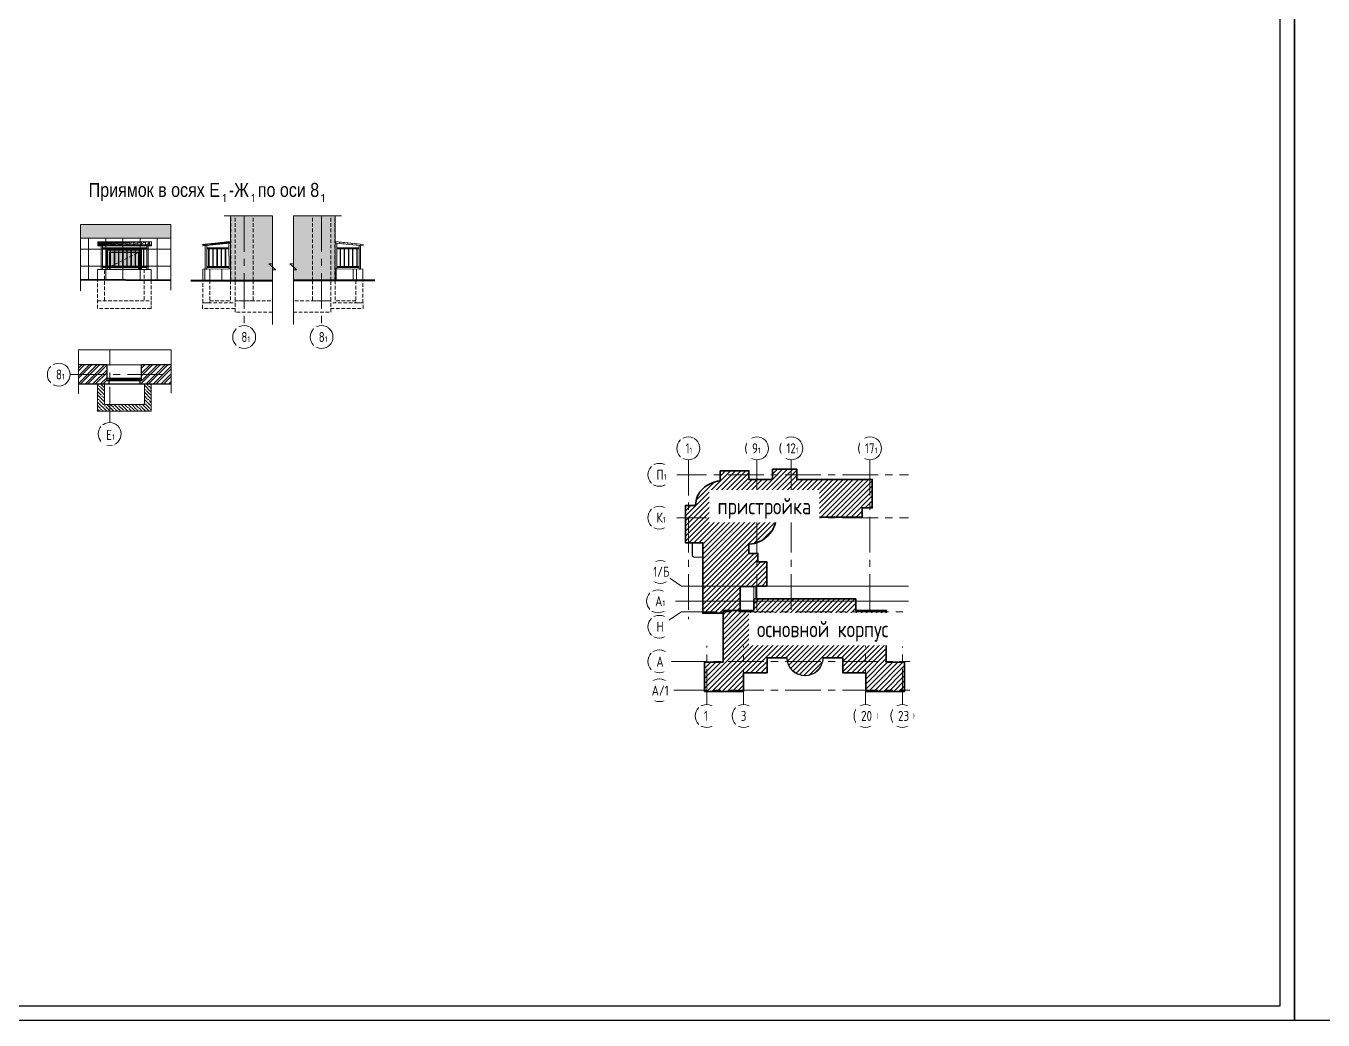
# Model space of a CAD drawing. Header units: millimetres. Extents: x -136099598 to 9192475, y 0 to 779331.
# Drawn here: x 66166 to 111536, y 242529 to 277325 of the extents above; entities that cross this region are included whole.
import ezdxf

# ---------------------------------------------------------------- set-up
doc = ezdxf.new("R2010")
doc.units = ezdxf.units.MM
doc.header["$MEASUREMENT"] = 0
doc.linetypes.add('01_base$0$DASHED2', pattern=[0.375, 0.25, -0.125])
doc.linetypes.add('CENTER', pattern=[2, 1.25, -0.25, 0.25, -0.25])
doc.layers.get('0').update_dxf_attribs({"color": 250, "lineweight": 9})
for name, color, linetype, lineweight, true_color in [('!_Окно_00_Штрих_Стекло', 7, 'Continuous', 0, 0x737373), ('RAL 7016', 7, 'Continuous', 0, 0x383e42), ('RAL 90 10', 7, 'Continuous', 0, 0xf1ece1)]:
    doc.layers.add(name, color=color, linetype=linetype, lineweight=lineweight, true_color=true_color)
for name, color, linetype, lineweight in [('!_Цоколь', 7, 'Continuous', 0), ('АР_МосжилНии_Стены', 202, 'Continuous', 30), ('АР_Навесной фасад', 5, 'Continuous', 5), ('АР_Окна', 4, 'Continuous', 0), ('АР_Оси', 193, 'Continuous', 9), ('АР_тонкая линия', 250, 'Continuous', 0), ('АР_Штриховка кирпич', 250, 'Continuous', 9), ('АР_Штриховка монолит', 250, 'Continuous', 9), ('Ограждение', 250, 'Continuous', 9), ('пунктир', 251, 'Continuous', 13), ('СПДС_+АР_Стены', 250, 'Continuous', 20)]:
    doc.layers.add(name, color=color, linetype=linetype, lineweight=lineweight)
for name, color, linetype in [('_RAMKA', 7, 'Continuous'), ('PDF _0', 7, 'Continuous'), ('АР_новое окно', 160, 'Continuous')]:
    doc.layers.add(name, color=color, linetype=linetype)
doc.styles.add('Arial', font='ARIALN.TTF')
doc.styles.add('PDF ISOCPEUR', font='isocpeur.ttf')
doc.styles.add('ГОСТ 2.304', font='isocpeur.ttf', dxfattribs={"width": 0.7})
pattern_1 = [(45, (0, 0), (-88.38834764831844, 88.38834764831844), [])]
pattern_2 = [(45, (6302.490957410133, 0), (-132.5825214724777, 132.5825214724777), []), (45, (6390.879304910133, 0), (-132.5825214724777, 132.5825214724777), [])]

# ---------------------------------------------------------------- blocks, each defined once
blk = doc.blocks.new('A$Cdfe5a1b4')
at = {"layer": 'RAL 7016', "ltscale": 100, "true_color": 0x000000, "transparency": 33554687}
h = blk.add_hatch(dxfattribs=at)
h.set_pattern_fill('ANSI32', color=18, scale=400, angle=45)
h.set_pattern_definition([(90, (8363977705.788671, 936048060.8227469), (-150, 0), []), (90, (8363977755.788671, 936048110.8227468), (-150, 0), [])])
h.paths.add_polyline_path([(-118.3840542095568, 960.0836389507749), (1762.629831267994, 960.049169541744), (1762.629831267994, 860.9484251750982), (-118.3840542095568, 860.9828945841291)])
at = {"ltscale": 150}
blk.add_line((-118.3840542095568, 960.1355539663346), (1762.629831267994, 959.9482513318653), dxfattribs=at)
blk.add_lwpolyline([(-118.3840542095568, 860.8829772915342), (1762.569256028206, 860.8829772915342), (1762.569256028206, 828.4502151925699), (-118.3840542095568, 828.4502151925699)], close=True, dxfattribs=at)
at = {"layer": 'Ограждение', "ltscale": 50}
for points in [[(1762.629831267994, 960.0991281880415), (1762.629831267994, 860.8984665288008), (-118.3840542095568, 860.8829772915342), (-118.3840542095568, 960.0836389507749)], [(50, 828.4502151969355), (0, 828.4502151969355), (0, 0), (50, 0)], [(1595.617523735404, 828.4502151925699), (1645.617523735396, 828.4502151925699), (1645.617523735396, -4.365574568510056e-09), (1595.617523735404, -4.365574568510056e-09)]]:
    blk.add_lwpolyline(points, close=True, dxfattribs=at)
at = {"layer": 'Ограждение'}
for points in [[(1595.617523735404, 720.9569883093474), (50, 720.9579441418173)], [(1595.617523735404, 756.9321599050936), (50.014892578125, 756.9855275024893)], [(165.2247277528238, 95.1212096531525), (165.2223236740554, 720.9577232787268)], [(181.2223236740554, 720.9578629920142), (181.2247277528238, 95.1212096531525), (181.2247277528238, 95.1212096531525)], [(311.2246146338422, 95.03784776328382), (311.2222105550737, 720.8743612696488)], [(327.2222105550737, 720.8745009829362), (327.2246146338422, 95.03784776328382), (327.2246146338422, 95.03784776328382)], [(457.2245947027004, 95.00326643727249), (457.222190623932, 720.8397799436375)], [(473.222190623932, 720.8399196569248), (473.2245947027004, 95.00326643727249), (473.2245947027004, 95.00326643727249)], [(603.2244810323518, 95.0634378406645), (603.2220769535834, 720.8999513470295)], [(619.2220769535834, 720.9000910603169), (619.2244810323518, 95.0634378406645), (619.2244810323518, 95.0634378406645)], [(749.2244611012101, 95.02885651465317), (749.2220570224416, 720.8653700210182)], [(765.2220570224416, 720.8655097343055), (765.2244611012101, 95.02885651465317), (765.2244611012101, 95.02885651465317)], [(895.2243476288514, 95.03748660931228), (895.221943550083, 720.8740001156773)], [(911.221943550083, 720.8741398289646), (911.2243476288514, 95.03748660931228), (911.2243476288514, 95.03748660931228)], [(1041.22432769771, 95.00290528330095), (1041.221923618941, 720.839418789666)], [(1057.221923618941, 720.8395585029533), (1057.22432769771, 95.00290528330095), (1057.22432769771, 95.00290528330095)], [(1187.224214126356, 95.03730603232646), (1187.221810047587, 720.8738195386915)], [(1203.221810047587, 720.8739592519788), (1203.224214126356, 95.03730603232646), (1203.224214126356, 95.03730603232646)], [(1333.224194195214, 95.00272470631512), (1333.221790116446, 720.8392382126801)], [(1349.221790116446, 720.8393779259675), (1349.224194195214, 95.00272470631512), (1349.224194195214, 95.00272470631512)], [(1479.224080524865, 95.06289610970714), (1479.221676446097, 720.8994096160721)], [(1495.221676446097, 720.8995493293595), (1495.224080524865, 95.06289610970714), (1495.224080524865, 95.06289610970714)], [(1595.617523735404, 70.21666826202794), (50, 69.96407551236915), (50, 94.96407551236915), (1595.617523735404, 95.16493944807875)]]:
    blk.add_lwpolyline(points, dxfattribs=at)
blk = doc.blocks.new('*U264')
at = {"layer": 'АР_новое окно', "lineweight": 20}
for p, q in [((-2.913225216616411e-12, 1209.884958230897), (-70.00000000000293, 1209.884958230897)), ((0, -1.70530256582424e-13), (-70, -1.70530256582424e-13))]:
    blk.add_line(p, q, dxfattribs=at)
at = {"layer": 'АР_новое окно'}
for p, q in [((-70.00000000000293, 1209.884958230897), (-70, -1.70530256582424e-13)), ((-70, -1.70530256582424e-13), (-70.00000000000293, 1209.884958230897)), ((-2.756905814749189e-12, 1139.884958230897), (-70.00000000000276, 1139.884958230911)), ((-35.00000000000276, 1139.884958230897), (-34.99999999981099, 69.99999999999991)), ((-2.913225216616411e-12, 1209.884958230897), (0, 0)), ((-1.56319401867222e-13, 70.00000000001455), (-70.00000000000017, 69.99999999999983))]:
    blk.add_line(p, q, dxfattribs=at)

msp = doc.modelspace()

# ---------------------------------------------------------------- hatches: boundary and pattern name
at = {"layer": '!_Окно_00_Штрих_Стекло'}
h = msp.add_hatch(color=256, dxfattribs=at)
h.dxf.hatch_style = 1
h.set_gradient(color1=(70, 92, 124), color2=(219, 225, 235), name='CURVED')
h.paths.add_polyline_path([(69108.90624330664, 269393.1918397464), (70108.07553575086, 269393.1861908462), (70108.07874417887, 268802.909989776), (69108.90624330664, 268802.9099897773)])
at = {"layer": '!_Цоколь', "lineweight": 0, "ltscale": 5, "true_color": 0x636466}
h = msp.add_hatch(dxfattribs=at)
h.set_pattern_fill('ANSI37', color=251, scale=4800, angle=44.99999999999999)
h.set_pattern_definition([(90, (110957.9442902067, 3111.546734471456), (-600, 1.13686837721616e-13), []), (180, (110957.9442902067, 3111.546734471456), (-1.70530256582424e-13, -600), [])])
h.paths.add_polyline_path([(68074.59535584878, 269898.4504440423), (71239.31533128634, 269898.8191724751), (71239.11817202499, 268422.0955564474), (68074.25716547878, 268452.7745656373)])
h = msp.add_hatch(dxfattribs=at)
h.set_pattern_fill('ANSI37', color=251, scale=4800, angle=44.99999999999999)
h.set_pattern_definition([(90, (111421.6816156895, 3043.040022536705), (-600, 1.13686837721616e-13), []), (180, (111421.6816156895, 3043.040022536705), (-1.70530256582424e-13, -600), [])])
h.paths.add_polyline_path([(73319.15665395069, 268817.336628785), (72350.76937990633, 268817.733152089), (72351.1320834675, 268417.0851522912), (73318.13673271803, 268417.2166267632)])
h = msp.add_hatch(dxfattribs=at)
h.set_pattern_fill('ANSI37', color=251, scale=4800, angle=44.99999999999999)
h.set_pattern_definition([(90, (119614.8176221203, 3043.040022536705), (-600, 1.13686837721616e-13), []), (180, (119614.8176221203, 3043.040022536705), (-1.70530256582424e-13, -600), [])])
h.paths.add_polyline_path([(76986.27958561658, 268802.8718884743), (77954.66685966094, 268803.2684117783), (77954.31542196029, 268417.0851522912), (76987.31077270975, 268417.2166267632)])
at = {"layer": 'RAL 7016', "ltscale": 100, "transparency": 33554687}
h = msp.add_hatch(color=256, dxfattribs=at)
h.dxf.hatch_style = 1
h.paths.add_polyline_path([(69003.99818417919, 269506.104245757), (70211.99292977923, 269506.104245757), (70211.99292946747, 268802.9099897774), (69003.99818417919, 268802.9099897787)])
h.paths.add_polyline_path([(69110.12238119269, 269392.20393569), (69108.90624299514, 268802.9099897773), (70108.07874386737, 268802.9099897774), (70109.29488206492, 269394.17249807)])
at = {"layer": 'RAL 7016', "ltscale": 100, "true_color": 0x000000, "transparency": 33554687}
h = msp.add_hatch(dxfattribs=at)
h.set_pattern_fill('ANSI32', color=18, scale=400, angle=45)
h.set_pattern_definition([(90, (8364037305.446959, 936316768.2208037), (-150, 0), []), (90, (8364037355.446959, 936316818.2208036), (-150, 0), [])])
h.paths.add_polyline_path([(73319.16791906246, 269778.0089299066), (72333.91279757768, 269677.4134608463), (72337.5256226974, 269627.8000375399), (73319.16791929808, 269727.880530523)])
h = msp.add_hatch(dxfattribs=at)
h.set_pattern_fill('ANSI32', color=18, scale=400, angle=45)
h.set_pattern_definition([(90, (8364045498.582965, 936316768.2208037), (-150, 0), []), (90, (8364045548.582965, 936316818.2208036), (-150, 0), [])])
h.paths.add_polyline_path([(76986.27958636533, 269778.0089299066), (77971.5347078501, 269677.4134608463), (77967.92188273038, 269627.8000375399), (76986.27958612973, 269727.880530523)])
at = {"layer": 'RAL 90 10', "ltscale": 100, "transparency": 33554687}
h = msp.add_hatch(color=256, dxfattribs=at)
h.dxf.hatch_style = 1
h.paths.add_polyline_path([(73319.16792001741, 270673.8263436669), (74785.12639838074, 270673.8263062623), (74785.12818111856, 268416.1847575116), (73319.16970275523, 268415.8785583763)])
h = msp.add_hatch(color=256, dxfattribs=at)
h.dxf.hatch_style = 1
h.paths.add_polyline_path([(75520.32027228552, 270673.8263436669), (76986.27875064885, 270673.8263062623), (76986.28053338667, 268412.3544639722), (75520.32205502334, 268412.0482648369)])
h = msp.add_hatch(color=256, dxfattribs=at)
h.dxf.hatch_style = 1
h.paths.add_polyline_path([(68074.57655887693, 270378.2984226937), (71239.11817202499, 270378.2984226937), (71239.1199547628, 269898.7879405036), (68074.57834161475, 269898.4817039637)])
at = {"layer": 'АР_Штриховка кирпич', "ltscale": 100}
h = msp.add_hatch(dxfattribs=at)
h.set_pattern_fill('ANSI32', color=256, scale=500)
h.set_pattern_definition(pattern_2)
h.paths.add_polyline_path([(67999.94233035087, 265465.16951853), (67999.94233035087, 264795.3656548058), (69003.99818417916, 264795.3656548058), (69003.99818417916, 265465.16951853)])
h = msp.add_hatch(dxfattribs=at)
h.set_pattern_fill('ANSI32', color=256, scale=500)
h.set_pattern_definition(pattern_2)
h.paths.add_polyline_path([(70213.88314241011, 265465.16951853), (70213.88314241011, 264795.365654806), (71251.52105307579, 264795.365654806), (71251.52105307579, 265465.16951853)])
at = {"layer": 'АР_Штриховка монолит', "ltscale": 100}
h = msp.add_hatch(dxfattribs=at)
h.set_pattern_fill('ANSI35', color=256, scale=700, angle=-90.00000000000001)
h.set_pattern_definition([(315, (-34338.65547777031, -51827.56150692457), (123.7436867076458, 123.7436867076458), []), (315, (-34338.65547777031, -51951.30519342457), (123.7436867076458, 123.7436867076458), [218.75, -43.75, 0, -43.75])])
h.paths.add_polyline_path([(68908.99818417922, 264076.967364316), (70308.88314241011, 264076.967364316), (70308.88314241011, 264795.3656548058), (70548.88314241011, 264795.3656548058), (70548.88314241011, 263836.967364316), (68668.99818417922, 263836.967364316), (68668.99818417922, 264795.3656548058), (68908.99818417922, 264795.3656548058)])
at = {"layer": 'СПДС_+АР_Стены', "linetype": '01_base$0$DASHED2', "lineweight": 5, "ltscale": 500}
h = msp.add_hatch(dxfattribs=at)
h.set_pattern_fill('ANSI31', color=256, scale=1000)
h.set_pattern_definition(pattern_1)
h.paths.add_polyline_path([(95686.9846609619, 261451.1400131822), (93126.3621845991, 261451.1400131835), (93126.38754858274, 261613.64332023), (92935.9846609619, 261613.64332023), (92935.9846609619, 260134.4383109509), (95410.5401568606, 260134.4383109511), (95410.5401568606, 260452.1928466471), (95686.9846609619, 260452.1928466471)])
h.paths.add_polyline_path([(95766.87192053383, 261451.1400131822), (95686.9846609619, 261451.1400131822), (95686.9846609619, 260452.1928466471), (95766.87192053383, 260452.1928466471)])
h.paths.add_polyline_path([(93126.41780188581, 261807.4717768562), (92935.9846609619, 261807.4717768562), (92935.9846609619, 261613.64332023), (93126.38754858274, 261613.64332023)])
h.paths.add_polyline_path([(92935.9846609619, 261807.4717768562), (92279.69354954746, 261807.4717768562), (92279.69354954746, 261613.64332023), (92935.9846609619, 261613.64332023)])
h.paths.add_polyline_path([(92935.9846609619, 261613.64332023), (92279.69354954746, 261613.64332023), (92279.69354954746, 261451.1400131834), (91735.98466096184, 261451.1400131835), (91735.98466096184, 260113.64332023), (92411.11966437317, 260113.64332023, 0.001641315571318148), (92411.60322679137, 260120.2256480124), (92411.60322679137, 260134.4383109509), (92935.9846609619, 260134.4383109509)])
h.paths.add_polyline_path([(91451.29833827395, 261755.6970761517), (90452.35117173824, 261755.6970761517), (90452.35117173824, 261613.64332023), (91451.29833827395, 261613.64332023)])
h.paths.add_polyline_path([(91735.98466096184, 261451.1400131835), (91451.29833827395, 261451.1400131835), (91451.29833827395, 261613.64332023), (90452.35117173824, 261613.64332023), (90452.35117173824, 261399.3879364297), (90438.13850879972, 261399.3879364297, 0.1503938414940788), (89854.26841782307, 261135.9173906652, 0.2153268967085769), (89590.43205958739, 260551.6814872173), (89590.43205958739, 260537.4688242789), (89335.98466096184, 260537.4688242789), (89335.98466096184, 260113.64332023), (91735.98466096184, 260113.64332023)])
h.paths.add_polyline_path([(89335.98466096184, 260537.4688242789), (89234.12291986536, 260537.4688242789), (89234.12291986542, 260113.64332023), (89335.98466096184, 260113.64332023)])
h.paths.add_polyline_path([(89335.98466096184, 260113.64332023), (89234.12291986542, 260113.64332023), (89234.12291986548, 259233.9645947749), (89335.98466096184, 259233.9645947749)])
h.paths.add_polyline_path([(92411.11966437317, 260113.64332023), (91735.98466096184, 260113.64332023), (91735.98466096184, 259239.9674153284, 0.117817166666608), (92130.39573987771, 259490.6713431808, 0.1751359531857973)])
h.paths.add_polyline_path([(91735.98466096184, 260113.64332023), (89335.98466096184, 260113.64332023), (89335.98466096184, 259233.9645947749), (89837.13360354648, 259233.9645947749), (89837.1344309324, 258733.4492084612), (89837.1340037316, 257718.4096732617), (91700.00763870194, 257718.4096732617), (91700.00763870194, 257719.8083967181), (91735.98466096184, 257719.8083967181), (91735.98466096184, 258863.9277632686), (91451.2860372779, 258863.9277632686), (91451.2860372779, 259186.7847508899), (91465.49870021641, 259186.7847508899, 0.06886823906922615), (91735.98466096184, 259239.9674153284)])
h.paths.add_polyline_path([(92085.79576698306, 258566.4770317696), (91769.04057297867, 258566.4770317696), (91769.04057297471, 258863.9277632686), (91735.98466096184, 258863.9277632686), (91735.98466096184, 257719.8083967181), (92085.79576698306, 257719.8083967181)])
h.paths.add_polyline_path([(91152.81958009751, 257706.6101894847), (91700.00763870194, 257706.6109239894), (91700.00763870194, 257718.4096732617), (89837.13360354648, 257718.4096732617), (89837.13360354648, 257188.64332023), (91152.8202665032, 257188.64332023)])
h.paths.add_polyline_path([(91152.8202665032, 257188.64332023), (89837.13360354648, 257188.64332023), (89837.13360354648, 256822.14332023), (90547.78530584922, 256822.14332023), (90547.78530584922, 256865.0179909013), (90586.15070682747, 256865.01801232), (90640.6120709125, 256865.0180718816), (91152.82069536817, 256865.0186320588)])
h.paths.add_polyline_path([(90547.78530584922, 256822.14332023), (89837.13360354648, 256822.14332023), (89837.13360354648, 256767.5599798367), (90547.78530584922, 256767.5599798383)])
h = msp.add_hatch(dxfattribs=at)
h.set_pattern_fill('ANSI31', color=256, scale=1000)
h.set_pattern_definition(pattern_1)
h.paths.add_polyline_path([(91265.5247842443, 254677.2833376658), (91267.01341794379, 255083.7059407231), (90547.7853059126, 255083.7059407231), (90547.78530584922, 255050.8733349067), (89978.99082175904, 255050.8733349067), (89978.99082175904, 254074.14332023), (91265.54807618709, 254074.14332023)])
h.paths.add_polyline_path([(89978.99082175904, 255050.8733349067), (89903.10082779563, 255050.8733349067), (89903.13854696357, 254074.14332023), (89978.99082175904, 254074.14332023)])
h.paths.add_polyline_path([(89957.66970654303, 254048.1433202322), (89952.99143963197, 254048.1433202322), (89952.99143963197, 254074.14332023), (89903.13854696357, 254074.14332023), (89903.14014982508, 254032.6375553444), (89978.99082175904, 254032.6375553444), (89978.99082175904, 254037.0242675774), (89957.66970654303, 254037.0242675774)])
h.paths.add_polyline_path([(89957.66970654303, 254074.14332023), (89952.99143963197, 254074.14332023), (89952.99143963197, 254048.1433202322), (89957.66970654303, 254048.1433202322)], flags=17)
h.paths.add_polyline_path([(89978.99082175904, 254048.1433202322), (89957.66970654303, 254048.1433202322), (89957.66970654303, 254037.0242675774), (89978.99082175904, 254037.0242675774)], flags=17)
h.paths.add_polyline_path([(89978.99082175904, 254074.14332023), (89957.66970654303, 254074.14332023), (89957.66970654303, 254048.1433202322), (89978.99082175904, 254048.1433202322)], flags=17)
h.paths.add_polyline_path([(91265.54807618709, 254074.14332023), (89978.99082175904, 254074.14332023), (89978.99082175904, 254048.1433202322), (89978.99082175904, 254037.0242675774), (89978.99082175904, 254032.6375553444), (91265.54967904859, 254032.6375553444)])
h.paths.add_polyline_path([(92089.85923467821, 255083.7059407231), (91268.99082175904, 255083.7059407231), (91268.99082175904, 254677.2833376658), (92089.85923467821, 254677.2833376658)])
h.paths.add_polyline_path([(96256.70745118815, 256822.14332023), (90547.7853092702, 256822.14332023), (90547.7853059126, 255083.7059407231), (92089.85923467821, 255083.7059407231), (92089.85923467821, 255204.1670566008), (94738.99808739661, 255204.1670566007), (94738.99808739661, 255083.7059407231), (96256.70745118815, 255083.7059407231)])
h.paths.add_polyline_path([(94041.74912448961, 255204.1670566008), (92790.82895308564, 255204.1670566008, 0.04864135063283623), (92805.20422741817, 255083.7059407231), (94027.29649878107, 255083.7059407231, 0.04860825537931782)])
h.paths.add_polyline_path([(94027.29649878107, 255083.7059407231), (92805.20422741817, 255083.7059407231, 0.3436054158297674), (93396.3406593863, 254592.9477063141, 0.3611755422181364)])
h.paths.add_polyline_path([(95530.49082175904, 255083.7059407231), (94738.99808739661, 255083.7059407231), (94738.99808739661, 254677.2833376658), (95530.49082175904, 254677.2833376658)])
h.paths.add_polyline_path([(96820.49082175901, 255050.8733349068), (96256.70745118815, 255050.8733349068), (96256.70745118815, 255083.7059407231), (95530.49082175904, 255083.7059407231), (95530.49082175904, 254677.2833376658), (95538.96797279309, 254677.2833376658), (95538.96797279309, 254074.14332023), (96820.49082175901, 254074.14332023)])
h.paths.add_polyline_path([(96820.49082175901, 254074.14332023), (95538.96797279309, 254074.14332023), (95538.96797279309, 254032.6375543831), (96820.49082175901, 254032.6375543831)])
h.paths.add_polyline_path([(96901.3908021148, 254074.14332023), (96820.49082175901, 254074.14332023), (96820.49082175901, 254032.6375543831), (96901.3908021148, 254032.6375543831)])
h.paths.add_polyline_path([(96901.3908021148, 255050.8733349068), (96820.49082175901, 255050.8733349068), (96820.49082175901, 254074.14332023), (96901.3908021148, 254074.14332023)])
h.paths.add_polyline_path([(96256.70745118815, 256865.0182399879), (95686.9846609619, 256865.0182399879), (95686.9846609619, 256822.14332023), (96256.70745118815, 256822.14332023)])
h.paths.add_polyline_path([(95686.9846609619, 256865.0182399879), (95190.7577307992, 256865.0182399879), (95190.75773079938, 257188.64332023), (92935.9846609619, 257188.64332023), (92935.9846609619, 256822.14332023), (95686.9846609619, 256822.14332023)])
h.paths.add_polyline_path([(95190.75773079944, 257267.5411582083), (92935.9846609619, 257267.5411582096), (92935.9846609619, 257188.64332023), (95190.75773079938, 257188.64332023)])
h.paths.add_polyline_path([(92935.9846609619, 257267.5411582096), (91735.98466096184, 257267.5411582102), (91735.98466096184, 257188.64332023), (92935.9846609619, 257188.64332023)])
h.paths.add_polyline_path([(92935.9846609619, 257188.64332023), (91735.98466096184, 257188.64332023), (91735.98466096184, 256822.14332023), (92935.9846609619, 256822.14332023)])
h.paths.add_polyline_path([(91735.98466096184, 257188.64332023), (91625.40971365175, 257188.64332023), (91625.40971365175, 256865.0182399873), (90547.78530935303, 256865.0179909013), (90547.7853092702, 256822.14332023), (91735.98466096184, 256822.14332023)])
h.paths.add_polyline_path([(91735.98466096184, 257267.5411582102), (91625.40971365164, 257267.5411582103), (91625.40971365175, 257267.5410648397), (91625.40971365175, 257188.64332023), (91735.98466096184, 257188.64332023)])

# ---------------------------------------------------------------- linework, layer by layer
at = {"color": 18, "ltscale": 150, "true_color": 0x000000}
for p, q in [((68064.74256391943, 269899.6596120023, 0.09141848008963138), (71239.11817202499, 269899.6596120023, 0.09141847124820246)), ((73319.1678586003, 268817.9120629695, 0.02316489267187039), (72350.0142896641, 268817.157138453, 0.07681630583060994)), ((76986.27964682749, 268817.9120629695, 0.02316489267187039), (77955.43321576368, 268817.157138453, 0.07681630583060994))]:
    msp.add_line(p, q, dxfattribs=at)
for points in [[(73104.34215092254, 270673.8263249646), (74785.12723386163, 270673.8263249646), (74785.12732885101, 266880.3040121063)], [(77201.10535450527, 270673.8263249646), (75520.32027156619, 270673.8263249646), (75520.32036655558, 266880.3040121063)], [(74785.12723386163, 268789.2957810287), (74907.95695880675, 268789.2957810287), (74662.30658053575, 269003.3580159179), (74785.12723386163, 269003.3580159179)], [(75520.32027156619, 268789.2957810287), (75643.14999651132, 268789.2957810287), (75397.49961824031, 269003.3580159179), (75520.32027156619, 269003.3580159179)]]:
    msp.add_lwpolyline(points, dxfattribs=at)
at = {"color": 18, "ltscale": 150, "true_color": 0x000000, "elevation": 0.09141847124820246}
for points in [[(68074.57655887693, 268048.6925073403), (68074.57655887693, 270378.2984226937), (71239.11817202499, 270378.2984226937), (71239.11817202499, 268073.0218528309)], [(71251.52105307579, 264475.106788449), (71251.52105307579, 265989.8839488057), (67999.94233035087, 265989.8839488057), (67999.94233035087, 264444.0479991985)]]:
    msp.add_lwpolyline(points, dxfattribs=at)
at = {"ltscale": 100, "elevation": 0.09141847124820246}
for points in [[(69003.99818417919, 268802.9099897787), (69003.99818417919, 269496.1042458686), (70211.99292977923, 269496.1042458686), (70211.99292977923, 268802.9099897788)], [(69023.99818417919, 268802.9099897787), (69023.99818417919, 269476.1042458686), (70191.99292977923, 269476.1042458686), (70191.99292977923, 268802.9099897788)], [(70122.91399584358, 268802.9099897788), (70123.07479173923, 269408.1839279429), (69093.902290867, 269408.1839279429), (69093.74149497139, 268802.9099897787)], [(70108.07874417887, 268802.9099897788), (70108.07874417887, 269393.1839306686), (69108.90624330664, 269393.1918397464), (69108.90624330664, 268802.9099897787)]]:
    msp.add_lwpolyline(points, dxfattribs=at)
at = {"ltscale": 150}
msp.add_lwpolyline([(68668.99818417922, 268802.9099897799), (70544.88044029454, 268802.9099897748), (70544.58061392554, 268428.822126429), (68668.99818417922, 268447.1715659429)], close=True, dxfattribs=at)
at = {"ltscale": 150, "elevation": -0.2832807044394608}
for points in [[(70548.88314241011, 264795.3656548058), (70548.88314241011, 263836.967364316), (68668.99818417922, 263836.967364316), (68668.99818417922, 264795.3656548058)], [(70308.88314241011, 264795.3656548058), (70308.88314241011, 264076.967364316), (68908.99818417922, 264076.967364316), (68908.99818417922, 264795.3656548058)]]:
    msp.add_lwpolyline(points, dxfattribs=at)
at = {"layer": '_RAMKA', "ltscale": 100}
for points in [[(110535.5115992427, 242529.0014999993), (110535.5115992427, 326529.0014999993), (-8264.488400757313, 326529.0014999993), (-8264.488400757313, 242529.0014999993)], [(229335.5115992427, 242529.0014999993), (229335.5115992427, 326529.0014999993), (110535.5115992427, 326529.0014999993), (110535.5115992427, 242529.0014999993)], [(110035.5115992427, 243029.0014999993), (110035.5115992427, 326029.0014999993), (-6264.488400757313, 326029.0014999993), (-6264.488400757313, 243029.0014999993)]]:
    msp.add_lwpolyline(points, close=True, dxfattribs=at)
at = {"layer": 'PDF _0', "lineweight": 0}
for p, q in [((73319.16791906246, 269778.0089299066, -2.026090029083605e-08), (72333.91279757768, 269677.4134608463, 0.0365025212245509)), ((73309.009921674, 269727.3385146594, 0.09141847124820246), (72337.29431137853, 269627.5279382529, 0.0365025212245509)), ((73319.16792001741, 268417.0564664151, 0.0324733254268017), (73319.16791929808, 269778.0091179677)), ((76986.27958541038, 268417.0564664151, 0.0324733254268017), (76986.27958612973, 269778.0091179677)), ((76986.27958636533, 269778.0089299066, -2.026090029083605e-08), (77971.5347078501, 269677.4134608463, 0.0365025212245509)), ((76996.43758375381, 269727.3385146594, 0.09141847124820246), (77968.15319404926, 269627.5279382529, 0.0365025212245509)), ((69003.99818417919, 268902.9099897759, 0.1718625261060949), (69585.61090776775, 268902.9099897759, 0.1718625261060949)), ((72350.01513064565, 268817.1571391082, 0.0768162592746846), (72350.31317820796, 268417.9358191213, 0.0307098544462476)), ((77955.43237478213, 268817.1571391082, 0.0768162592746846), (77955.13432721983, 268417.9358191213, 0.0307098544462476))]:
    msp.add_line(p, q, dxfattribs=at)
at = {"layer": 'АР_МосжилНии_Стены', "ltscale": 100}
for p, q in [((69003.99818417919, 264914.0833382616, 0.09141847124820246), (69003.99818417916, 265465.1695185299, 0.09141847124820246)), ((70213.88314241008, 264914.0833382617, 0.09141847124820246), (70213.88314241005, 265465.16951853, 0.09141847124820246)), ((69068.99818417916, 264914.0833382616, 0.09141847124820246), (69003.99818417919, 264914.0833382616, 0.09141847124820246)), ((69068.99818417916, 264914.0833382617, 0.09141847124820246), (69068.99818417919, 264795.1695185299, 0.09141847124820246)), ((70213.88314241005, 264914.0833382617, 0.09141847124820246), (70148.88314241008, 264914.0833382617, 0.09141847124820246)), ((70148.88314241005, 264914.0833382617, 0.09141847124820246), (70148.88314241008, 264795.1695185299, 0.09141847124820246))]:
    msp.add_line(p, q, dxfattribs=at)
at = {"layer": 'АР_МосжилНии_Стены', "ltscale": 100, "elevation": -0.2832807044394608}
for points in [[(69003.99818417916, 265465.16951853), (67999.94233035087, 265465.16951853)], [(71251.52105307579, 265465.16951853), (70213.88314241005, 265465.16951853)], [(67999.94233035087, 264795.3656548058), (69068.99818417916, 264795.3656548058)], [(70148.88314241008, 264795.3656548058), (71251.52105307579, 264795.3656548058)]]:
    msp.add_lwpolyline(points, dxfattribs=at)
at = {"layer": 'АР_Навесной фасад', "ltscale": 100}
for p, q in [((73319.16791929808, 268417.0564664149), (73319.16791929808, 270669.9960314252)), ((76986.27958612973, 268417.0564664149), (76986.27958612973, 270669.9960314252))]:
    msp.add_line(p, q, dxfattribs=at)
at = {"layer": 'АР_новое окно'}
msp.add_line((69068.99818417919, 264795.1695185299, 0.09141847124820246), (70148.88314241008, 264795.1695185299, 0.09141847124820246), dxfattribs=at)
at = {"layer": 'АР_Окна', "lineweight": 15, "ltscale": 100}
msp.add_line((70213.88314241005, 265465.16951853, 0.09141847124820246), (69003.99818417916, 265465.1695185299, 0.09141847124820246), dxfattribs=at)
at = {"layer": 'АР_Оси', "linetype": 'CENTER', "ltscale": 1000}
for p, q in [((73799.16801428795, 270673.8263249646), (73799.16801428795, 266834.6303934073)), ((76506.27968111861, 270673.8263249646, -0.09141847124820246), (76506.27968111861, 266834.6303934073, -0.09141847124820246))]:
    msp.add_line(p, q, dxfattribs=at)
at = {"layer": 'АР_Оси', "color": 6, "linetype": 'CENTER', "ltscale": 1000}
for p, q in [((69097.51305132857, 263444.8264641242, 0.09141847124820246), (69097.51305132857, 265989.8839488057, 0.09141847124820246)), ((67714.87618872529, 265121.9816570805, -0.2832807044394608), (71251.52105307579, 265121.9816570805, -0.2832807044394608))]:
    msp.add_line(p, q, dxfattribs=at)
at = {"layer": 'АР_Оси', "color": 5, "linetype": 'CENTER', "ltscale": 1000}
for p, q in [((89335.98466096184, 262138.9083121807), (89335.98466096184, 256565.6734558117)), ((91735.98466096184, 262138.9083121807), (91735.98466096184, 256565.6734558117)), ((92935.9846609619, 262138.9083121807), (92935.9846609619, 256565.6734558117)), ((95686.9846609619, 262138.9083121807), (95686.9846609619, 256565.6734558117)), ((88722.61526781454, 261613.64332023), (97040.45547328642, 261613.64332023)), ((88722.61526781454, 260113.64332023), (97040.45547328642, 260113.64332023)), ((89091.66120010975, 256822.14332023), (97082.33176480595, 256822.14332023)), ((89978.99082175904, 253573.2988296853), (89978.99082175904, 255623.5711917803)), ((91268.99082175904, 253573.2988296853), (91268.99082175904, 255623.5711917803)), ((95530.49082175904, 253573.2988296853), (95530.49082175904, 255623.5711917803)), ((96820.49082175901, 253573.2988296853), (96820.49082175901, 255608.3900458696)), ((88722.61526781449, 255083.7059407231), (97082.33176480595, 255083.7059407231)), ((88722.61526781449, 254074.14332023), (97082.33176480595, 254074.14332023))]:
    msp.add_line(p, q, dxfattribs=at)
at = {"layer": 'АР_Оси', "color": 5, "ltscale": 0.5}
for p, q in [((89091.66120010975, 257718.4096732617), (97040.45547328642, 257718.4096732617)), ((88674.31041139824, 257188.64332023), (97040.45547328642, 257188.64332023))]:
    msp.add_line(p, q, dxfattribs=at)
at = {"layer": 'АР_Оси', "ltscale": 0.5}
for centre in [(73799.16801428795, 266434.6303934073), (76506.27968111861, 266434.6303934073, -0.09141847124820246)]:
    msp.add_circle(centre, 400, dxfattribs=at)
at = {"layer": 'АР_Оси', "color": 6}
for centre in [(67314.87618872529, 265121.9816570805, -0.2832807044394608), (69097.51305132857, 263044.8264641244, 0.09141847124820246)]:
    msp.add_circle(centre, 400, dxfattribs=at)
at = {"layer": 'АР_Оси', "color": 5, "ltscale": 0.5}
for centre in [(89335.98466096184, 262538.9083121807), (91735.98466096184, 262538.9083121807), (92935.9846609619, 262538.9083121807), (95686.9846609619, 262538.9083121807), (88322.61526781454, 261613.64332023), (88322.61526781454, 260113.64332023), (88356.8709088348, 258213.2513095221), (88322.61526781449, 256295.0937867659), (88322.61526781449, 255083.7059407231), (88322.61526781449, 254074.14332023), (89978.99082175904, 253173.2988296853), (91268.99082175904, 253173.2988296853), (95530.49082175904, 253173.2988296853), (96820.49082175901, 253173.2988296853)]:
    msp.add_circle(centre, 400, dxfattribs=at)
at = {"layer": 'АР_тонкая линия', "color": 3, "lineweight": 40, "ltscale": 100}
for p, q in [((68074.57655887693, 268453.0490363568, 0.09141847124820246), (71239.11817202499, 268422.0955564474, 0.09141847124820246)), ((71936.30448038332, 268417.0564664149, 0.0631059453583257), (74785.12723386163, 268417.056466415)), ((78369.1430250445, 268417.0564664149, 0.0631059453583257), (75520.32027156619, 268417.056466415))]:
    msp.add_line(p, q, dxfattribs=at)
at = {"layer": 'АР_тонкая линия', "color": 4, "ltscale": 100}
for p, q in [((91625.40971365174, 257267.5410648397), (91625.40912427704, 257706.6107931683)), ((91700.00822807665, 257267.541173857), (91700.00763870194, 257706.6109021856))]:
    msp.add_line(p, q, dxfattribs=at)
at = {"layer": 'АР_тонкая линия', "color": 4, "lineweight": 35, "ltscale": 100}
msp.add_lwpolyline([(90452.35117173825, 261755.6970761516), (91451.29833827395, 261755.6970761517), (91451.29833827395, 261451.1400131834), (92279.69354954748, 261451.1400131834), (92279.69354954748, 261807.4717768563), (93126.41780188582, 261807.4717768563), (93126.36218459907, 261451.1400131834), (95766.87192053383, 261451.1400131822), (95766.87192053383, 260452.1928466471), (95410.54015686057, 260452.1928466471), (95410.54015686057, 260134.4383109511), (92411.60322679138, 260134.4383109509), (92411.60322679138, 260120.2256480124, -0.1768280985894461), (92130.3957398777, 259490.6713431808, -0.1882125360542776), (91465.49870021643, 259186.7847508899), (91451.28603727791, 259186.7847508899), (91451.28603727791, 258863.9277632686), (91769.04057297473, 258863.9277632686), (91769.04057297867, 258566.4770317696), (92085.7957669831, 258566.4770317696), (92085.79576698308, 257719.808396718), (91700.00763870194, 257719.808396718), (91700.00763870194, 257706.6109239894), (91152.81958009748, 257706.6101894847), (91152.82069536817, 256865.0186320588), (90640.61207091251, 256865.0180718816), (90586.15070682747, 256865.01801232), (90547.78530584923, 256865.0179909013), (90547.78530584923, 256767.5599798383), (89837.13360354645, 256767.5599798367), (89837.13360354645, 259233.9645947749), (89234.12291986546, 259233.9645947749), (89234.12291986537, 260537.4688242788), (89590.43205958739, 260537.4688242789), (89590.43205958739, 260551.6814872174, -0.2153268967085074), (89854.26841782303, 261135.9173906652, -0.1503938414941028), (90438.13850879973, 261399.3879364297), (90452.35117173825, 261399.3879364297), (90452.35117173825, 261755.6970761516)], format="xyb", dxfattribs=at)
at = {"layer": 'АР_тонкая линия', "color": 4, "ltscale": 100}
for points in [[(89470.44468679765, 258787.5587772125), (89470.44468683009, 259233.9645947749)], [(89837.1336035463, 258728.3732573837), (89531.35609381487, 258728.3727519127)]]:
    msp.add_lwpolyline(points, dxfattribs=at)
msp.add_lwpolyline([(89475.52063787956, 259233.9645948012), (89837.13360354645, 259233.9645947749), (89837.13443093242, 258733.4492084612), (89531.12446861816, 258733.4492084612, -0.4154291421885042), (89475.52063784725, 258789.2841895527), (89475.52063784722, 259233.9645948016)], format="xyb", dxfattribs=at)
at = {"layer": 'АР_тонкая линия', "color": 6, "lineweight": 35, "ltscale": 100}
for points in [[(89903.14015185687, 254032.5849420807), (89903.10082779561, 255050.8733349067), (90547.78530584923, 255050.8733349067), (90547.785309353, 256865.0179909013), (91625.40971365174, 256865.0182399873), (91625.40971365174, 257267.5411582103), (95190.75773079945, 257267.5411582083), (95190.75773079922, 256865.0182399879), (96256.70745118814, 256865.0182399879), (96256.70745118814, 255050.8733349067), (96901.3908021148, 255050.8733349067), (96901.3908021148, 254032.6375543831), (95538.96797279309, 254032.6375543831), (95538.96797279309, 254677.2833376657), (94738.9980873966, 254677.2833376657), (94738.9980873966, 255204.1670566007), (94041.7639316495, 255204.1670566007)], [(92790.82895311908, 255204.1670566007), (92089.85923467822, 255204.1670566008), (92089.85923467822, 254677.2833376657), (91265.52478424432, 254677.2833376657), (91265.5496790486, 254032.6375553444), (89903.14014982506, 254032.6375553444)]]:
    msp.add_lwpolyline(points, dxfattribs=at)
at = {"layer": 'АР_тонкая линия', "color": 6, "ltscale": 100}
msp.add_lwpolyline([(92780.15008295483, 255204.1670566007), (92790.82895311908, 255204.1670566007)], dxfattribs=at)
for points in [[(94041.7639316495, 255204.1670566007), (94052.19715440522, 255204.1670566007, -0.4168913024598309), (93396.01777953326, 254582.8009400889, -0.398423779311589), (92780.15008295483, 255204.1670566007)], [(94041.72618945918, 255203.1727293658, -0.4166399430882263), (93396.34065938629, 254592.947706314, -0.3989139880810573), (92790.82895308563, 255204.1670566007)], [(92790.82895308561, 255204.1670566008, 0.3987102561836494), (93395.90143970685, 254592.9614588321, 0.4172956924974539), (94041.76393164949, 255204.1670566007)], [(92790.82895311908, 255204.1670566007, 0.3987102561836486), (93395.90143974032, 254592.9614588321, 0.4172956925347032), (94041.76393164949, 255204.1670566007)]]:
    msp.add_lwpolyline(points, format="xyb", dxfattribs=at)
at = {"layer": 'АР_тонкая линия', "ltscale": 100}
for points in [[(89978.99082175904, 254074.14332023), (89952.99143963197, 254074.14332023), (89952.99143963197, 254048.1433202322), (89978.99082175904, 254048.1433202322)], [(89957.66970654303, 254037.0242675774), (89978.99082175904, 254037.0242675774), (89978.99082175904, 254074.14332023), (89957.66970654303, 254074.14332023)]]:
    msp.add_lwpolyline(points, close=True, dxfattribs=at)
at = {"layer": 'АР_тонкая линия', "color": 4, "ltscale": 100}
msp.add_arc((89531.35609939219, 258789.284189522), 60.91141259363997, 180, 270, dxfattribs=at)
at = {"layer": 'АР_тонкая линия', "color": 6, "ltscale": 100}
msp.add_arc((93416.05727885362, 255218.7895409809), 636.3079115618851, 181.3167845127753, 358.6832154872247, dxfattribs=at)
at = {"layer": 'Ограждение', "ltscale": 50}
for points, elevation in [([(72489.44785804758, 269645.7159657653), (72439.44785804758, 269645.7159657653), (72439.44785804758, 268817.2657505684), (72489.44785804758, 268817.2657505684)], 0.06909739705772053), ([(73267.78482486686, 269725.6371737708), (73317.78482486686, 269725.6371737708), (73319.16791981121, 268817.8718884848), (73269.16791981121, 268817.8718884848)], 0.02316489267187039), ([(77037.66268056093, 269725.6371737708), (76987.66268056093, 269725.6371737708), (76986.2795856166, 268817.8718884848), (77036.2795856166, 268817.8718884848)], 0.02316489267187039), ([(77815.99964738023, 269645.7159657653), (77865.99964738023, 269645.7159657653), (77865.99964738023, 268817.2657505684), (77815.99964738023, 268817.2657505684)], 0.06909739705772053)]:
    msp.add_lwpolyline(points, close=True, dxfattribs=dict(at, elevation=elevation))
at = {"layer": 'Ограждение', "elevation": 0.07586682732770025}
for points in [[(72489.44785804758, 269562.4369280651), (73268.81456610872, 269562.4902956625)], [(72489.44785804758, 269526.4617564693), (73268.82945868684, 269526.4627123018)], [(72553.6074016644, 269526.3702778943), (72553.60499758561, 268900.5336246747), (72553.60499758561, 268900.5336246747)], [(72569.60499758561, 268900.5336246747), (72569.6074016644, 269526.370138181)], [(72699.60738173325, 269526.4048592203), (72699.6049776545, 268900.5682060007), (72699.6049776545, 268900.5682060007)], [(72715.6049776545, 268900.5682060007), (72715.60738173325, 269526.404719507)], [(72845.60726806291, 269526.3446878169), (72845.60486398413, 268900.5080345973), (72845.60486398413, 268900.5080345973)], [(72861.60486398413, 268900.5080345973), (72861.60726806291, 269526.3445481036)], [(72991.60724813177, 269526.3792691429), (72991.60484405298, 268900.5426159233), (72991.60484405298, 268900.5426159233)], [(73007.60484405298, 268900.5426159233), (73007.60724813177, 269526.3791294296)], [(73137.60713501277, 269526.462631152), (73137.60473093402, 268900.6259778131), (73137.60473093402, 268900.6259778131)], [(73153.60473093402, 268900.6259778131), (73153.60713501277, 269526.4624914387)], [(77815.99964738023, 269526.4617564693), (77036.61804674097, 269526.4627123018)], [(77815.99964738023, 269562.4369280651), (77036.6329393191, 269562.4902956625)], [(77151.8427744938, 268900.6259778131), (77151.84037041501, 269526.4624914387)], [(77167.84037041501, 269526.462631152), (77167.8427744938, 268900.6259778131), (77167.8427744938, 268900.6259778131)], [(77297.8426613748, 268900.5426159233), (77297.84025729605, 269526.3791294296)], [(77313.84025729605, 269526.3792691429), (77313.8426613748, 268900.5426159233), (77313.8426613748, 268900.5426159233)], [(77443.84264144365, 268900.5080345973), (77443.8402373649, 269526.3445481036)], [(77459.8402373649, 269526.3446878169), (77459.84264144365, 268900.5080345973), (77459.84264144365, 268900.5080345973)], [(77589.84252777332, 268900.5682060007), (77589.84012369454, 269526.404719507)], [(77605.84012369454, 269526.4048592203), (77605.84252777332, 268900.5682060007), (77605.84252777332, 268900.5682060007)], [(77735.84250784217, 268900.5336246747), (77735.84010376342, 269526.370138181)], [(77751.84010376342, 269526.3702778943), (77751.84250784217, 268900.5336246747), (77751.84250784217, 268900.5336246747)], [(72489.44785804758, 268875.721436422), (73268.82945868684, 268875.4688436724), (73268.82945868684, 268900.4688436724), (72489.44785804758, 268900.6697076081)], [(77815.99964738023, 268875.721436422), (77036.61804674097, 268875.4688436724), (77036.61804674097, 268900.4688436724), (77815.99964738023, 268900.6697076081)]]:
    msp.add_lwpolyline(points, dxfattribs=at)
at = {"layer": 'пунктир', "linetype": '01_base$0$DASHED2', "ltscale": 500}
for p, q in [((73329.16791929808, 268417.0564664149), (73329.16791929808, 270674.8084515131)), ((73479.1679192986, 268417.0564664149), (73479.16791929878, 270674.8084515131)), ((74119.16791929855, 268417.0564664149), (74119.16791929855, 270674.8084515131)), ((76186.27958612927, 268417.0564664149), (76186.27958612927, 270674.8084515131)), ((76826.27958612918, 268417.0564664149), (76826.27958612904, 270674.8084515131)), ((76976.27958612973, 268417.0564664149), (76976.27958612973, 270674.8084515131)), ((73319.16791929808, 268417.0564664149), (73319.1677404437, 267635.0327548735, 0.07260743643261447)), ((76986.27958612973, 268417.0564664149, -0.09141847124820246), (76986.27995496288, 267635.0327548735, -0.01881103481558799)), ((72598.83807514048, 267705.0328537634), (73319.16775040414, 267705.032754061, 0.05699087567524111)), ((77706.60962026611, 267705.0328537634, -0.09141847124820246), (76986.27994500245, 267705.032754061, -0.03442759557296135))]:
    msp.add_line(p, q, dxfattribs=at)
for points, elevation in [([(69108.90624330664, 268898.1842993893), (69108.90624330664, 268898.1842993893), (70108.07874417887, 269393.1839306686)], 0.09141847124820246), ([(72599.69989321701, 268413.8910084671), (72601.51639468165, 268817.3374675777), (72601.51639468165, 268817.3374675777), (72599.69989321701, 268413.8910084671)], -0.4687352712295618), ([(77725.74761221078, 268413.8910084671), (77723.93111074614, 268817.3374675777), (77723.93111074614, 268817.3374675777), (77725.74761221078, 268413.8910084671)], -0.4687352712295618)]:
    msp.add_lwpolyline(points, dxfattribs=dict(at, elevation=elevation))
for points in [[(68918.68372221201, 268802.9437630713), (70298.93015142973, 268802.8762212789), (70298.93079252988, 267705.0334433194), (68918.68477520545, 267705.0323734419)], [(68668.99818417922, 268447.1715659429), (70548.7338317404, 268428.822126429), (70549.01320153034, 267433.5345985332), (68668.97893262975, 267433.5323722067)], [(73479.1679192986, 268417.0564664149), (74119.16791929855, 268417.0564664149), (74119.16801428793, 267705.0327319151), (73479.16801428799, 267705.0327319151)], [(76826.27968111857, 267705.0327319151), (75520.32036655558, 267705.0327319151), (75520.32036655558, 267305.1952491676), (76826.27968111857, 267305.1952491676)], [(77959.06548060336, 267635.0328939452), (76826.28020947955, 267635.032731917), (76826.27968111857, 267433.5357116963), (77959.0649522424, 267433.5334853699)]]:
    msp.add_lwpolyline(points, close=True, dxfattribs=at)
for points, elevation in [([(72350.31317820796, 268417.9358191213), (72598.83813182206, 268417.9358191213), (72598.83807372655, 267635.032875609), (72350.31312011245, 267635.032875609)], 0.0307098544462476), ([(76826.27958612918, 268417.0564664149), (76186.27958612927, 268417.0564664149), (76186.27968111866, 267705.0327319151), (76826.27968111857, 267705.0327319151)], -0.09141847124820246), ([(77955.13432721983, 268417.9358191213), (77706.60937360572, 268417.9358191213), (77706.60962168004, 267635.032875609), (77955.13457529414, 267635.032875609)], -0.06070861680195486), ([(68668.99818417922, 267705.032494418), (70548.99394998085, 267705.033592267), (70548.99394998085, 267433.5352284718), (68668.99818417922, 267433.5317422682)], 0.01827710153808793), ([(73479.16801428799, 267705.0327319151), (74785.12732885101, 267705.0327319151), (74785.12732885101, 267305.1952491676), (73479.16801428799, 267305.1952491676)], 0.09141847124820246), ([(72346.3822148032, 267635.0328939452), (73479.16748592704, 267635.032731917), (73479.16801428799, 267433.5357116963), (72346.38274316418, 267433.5334853699)], 0.09141847124820246)]:
    msp.add_lwpolyline(points, close=True, dxfattribs=dict(at, elevation=elevation))

# ---------------------------------------------------------------- block references
at = {"ltscale": 150}
msp.add_blockref('A$Cdfe5a1b4', (68798.39457550933, 268802.9099897795, 0.1096955727862904), dxfattribs=at)
at = {"layer": 'АР_новое окно', "xscale": -1, "rotation": 270}
msp.add_blockref('*U264', (69003.99818417919, 264984.0833382616, 0.09141847124820246), dxfattribs=at)

# ---------------------------------------------------------------- texts
at = {"style": 'Arial'}
msp.add_text('Приямок в осях Е  -Ж  по оси 8', height=489.4366717920499, dxfattribs=at).set_placement((68358.48181094514, 271340.2919429052))
at = {"layer": 'PDF _0', "color": 18, "lineweight": 0, "true_color": 0x000000, "char_height": 288.7427781535643, "attachment_point": 7, "style": 'PDF ISOCPEUR'}
for insert in [(73033.72298456627, 271157.7250816743), (74045.08850263065, 271157.7250816743), (76483.73057228519, 271157.7250546971, 0.04538539518262294)]:
    msp.add_mtext('1', dxfattribs=dict(at, insert=insert))

# ---------------------------------------------------------------- next in the draw order: texts
at = {"layer": 'АР_Оси', "char_height": 350, "width": 123.8670816197991, "attachment_point": 1, "line_spacing_factor": 1.149209049011902, "style": 'ГОСТ 2.304', "bg_fill": 2}
for insert in [(73699.34734224854, 266612.4092107732), (76406.4590090792, 266612.4092107732, -0.09141847124820246)]:
    msp.add_mtext('{\\W0.8;8\\H0.57143x;1}', dxfattribs=dict(at, insert=insert))
at = {"layer": 'АР_Оси', "color": 6, "char_height": 350, "width": 114.6287782881409, "attachment_point": 1, "line_spacing_factor": 1.149209049011902, "style": 'ГОСТ 2.304', "bg_fill": 2}
for s, insert in [('{\\W0.8;8\\H0.57143x;1}', (67215.05551668588, 265299.7604744463, -0.2832807044394608)), ('{\\W0.8;Е\\H0.57143x;1}', (68972.51305132857, 263186.8264641244, 0.09141847124820246))]:
    msp.add_mtext(s, dxfattribs=dict(at, insert=insert))
at = {"layer": 'АР_Оси', "color": 5, "char_height": 350, "attachment_point": 1, "line_spacing_factor": 1.149209049011902, "style": 'ГОСТ 2.304', "bg_fill": 2}
for s, insert, width in [('{\\W0.8;9\\H0.57143x;1}', (91561.88847749768, 262716.6871295466), 123.8670816197991), ('{\\W0.8;12\\H0.57143x;1}', (92761.88847749768, 262716.6871295466), 123.8670816197991), ('{\\W0.8;17\\H0.57143x;1}', (95512.88847749768, 262716.6871295466), 123.8670816197991), ('{\\W0.8;П\\H0.57143x;1}', (88222.79459577549, 261791.4221375959), 528.820167331025), ('{\\W0.8;К\\H0.57143x;1}', (88222.79459577549, 260291.4221375959), 528.820167331025), ('{\\W0.8;1/Б}', (88106.20020539867, 258395.9104718074), 528.820167331025), ('{\\W0.8;А}', (88217.31952144607, 255246.4932651517), 1.455191522836685e-11), ('{\\W0.8;А/1}', (88053.9103580779, 254236.9306446586), 1.455191522836685e-11), ('{\\W0.8;23}', (96669.06538993728, 253351.0776470511), 370.7624158672988)]:
    msp.add_mtext(s, dxfattribs=dict(at, insert=insert, width=width))
at = {"layer": 'АР_Оси', "color": 5, "attachment_point": 1, "line_spacing_factor": 1.149209049011902, "style": 'ГОСТ 2.304', "bg_fill": 2}
for s, insert, char_height in [('{\\W0.8;пристройка}', (90356.48605754646, 260798.5633274309), 568.8787757754177), ('{\\W0.8;Н}', (88222.79459577549, 256472.8726041318), 350), ('{\\W0.8;основной корпус}', (91740.05142733036, 256497.3416072456), 568.8787757754177), ('{\\W0.8;1}', (89879.17014971975, 253351.0776470511), 350), ('{\\W0.8;3}', (91169.17014971975, 253351.0776470511), 350), ('{\\W0.8;20}', (95377.53056571662, 253351.0776470511), 350)]:
    msp.add_mtext(s, dxfattribs=dict(at, insert=insert, char_height=char_height))

# ---------------------------------------------------------------- next in the draw order: linework, layer by layer
at = {"layer": 'АР_Оси', "color": 5, "linetype": 'CENTER', "ltscale": 1000}
msp.add_line((88647.48295998009, 256528.4625562853), (89091.66120010975, 256822.14332023), dxfattribs=at)
at = {"layer": 'АР_Оси', "color": 5, "ltscale": 0.5}
msp.add_circle((88274.31045958697, 257188.4469762034), 400, dxfattribs=at)

# ---------------------------------------------------------------- next in the draw order: texts
at = {"layer": 'АР_Оси', "color": 5, "insert": (89236.16398892266, 262716.6871295466), "char_height": 350, "width": 123.8670816197991, "attachment_point": 1, "line_spacing_factor": 1.149209049011902, "style": 'ГОСТ 2.304', "bg_fill": 2}
msp.add_mtext('{\\W0.8;1\\H0.57143x;1}', dxfattribs=at)

# ---------------------------------------------------------------- next in the draw order: texts
at = {"layer": 'АР_Оси', "color": 5, "insert": (88174.48978754791, 257366.2257935692), "char_height": 350, "width": 528.820167331025, "attachment_point": 1, "line_spacing_factor": 1.149209049011902, "style": 'ГОСТ 2.304', "bg_fill": 2}
msp.add_mtext('{\\W0.8;А\\H0.57143x;1}', dxfattribs=at)

# ---------------------------------------------------------------- next in the draw order: linework, layer by layer
at = {"layer": 'АР_Оси', "color": 5, "linetype": 'CENTER', "ltscale": 1000}
msp.add_line((88686.3338419589, 257993.0135625308), (89091.66120010975, 257718.4096732617), dxfattribs=at)

doc.saveas('drawing.dxf')
